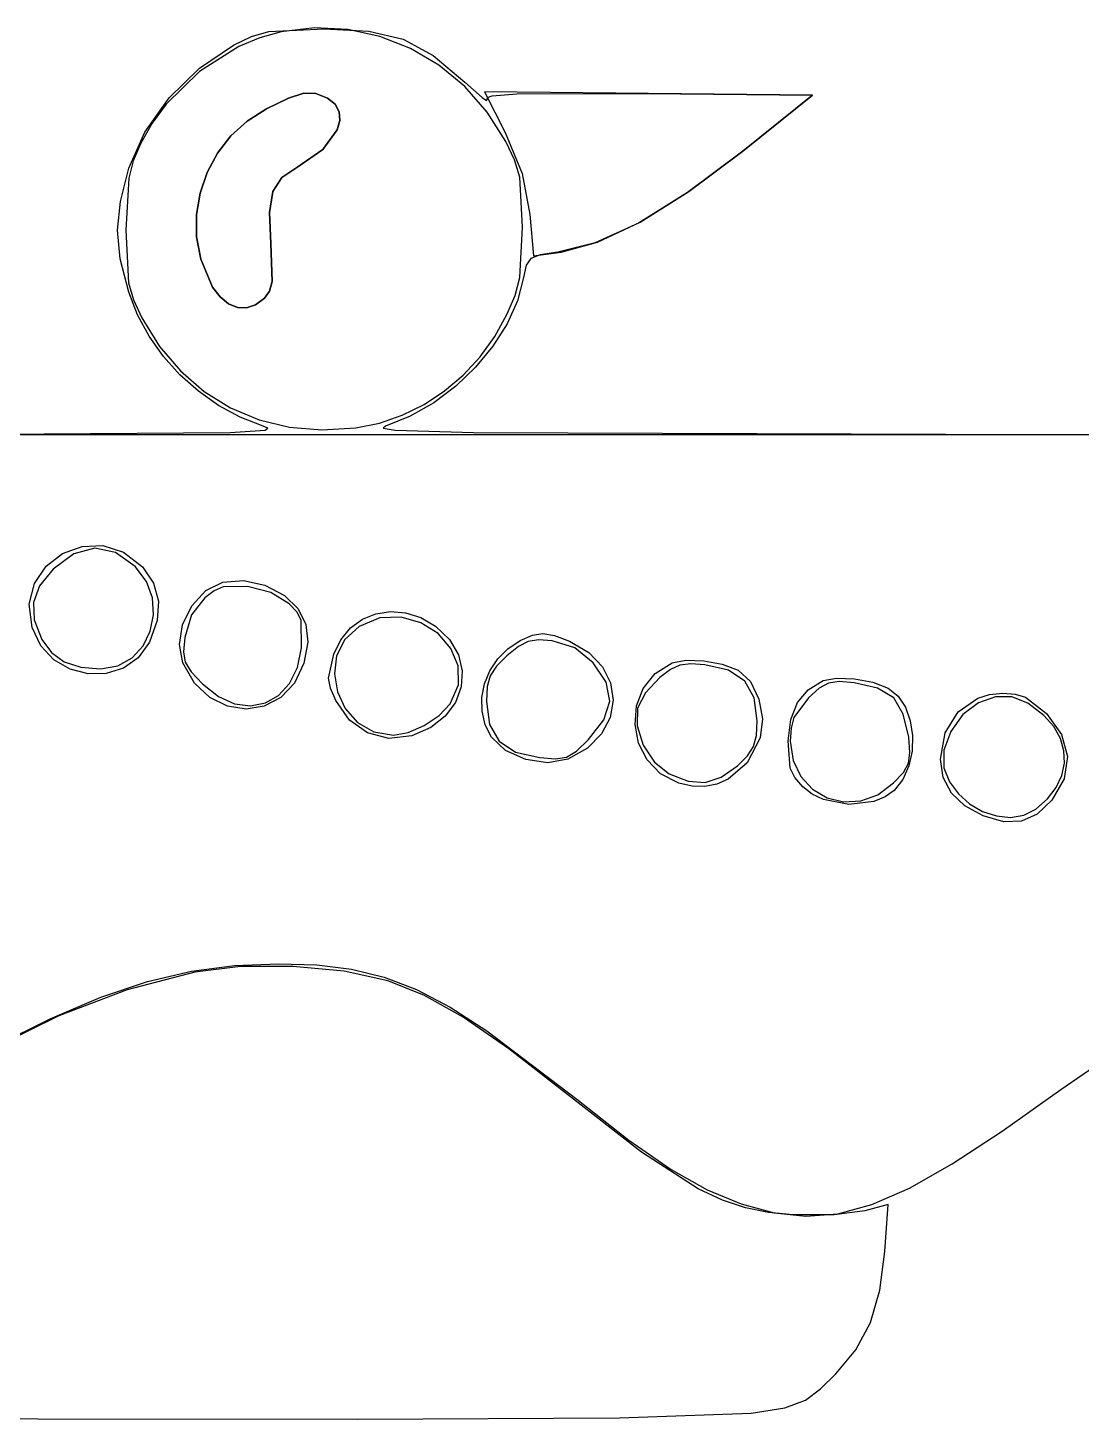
# Model space of a CAD drawing. Extents: x 36 to 317, y 11 to 342.
# Drawn here: x 155.6 to 217.4, y 11.4 to 93 of the extents above; entities that cross this region are included whole.
import ezdxf

# ---------------------------------------------------------------- set-up
doc = ezdxf.new("R2010")
doc.units = 0

msp = doc.modelspace()

# ---------------------------------------------------------------- linework, layer by layer
at = {"layer": 'Layer 1'}
for p, q in [((167.713483, 92.008533), (168.77884, 92.513033)), ((169.252945, 92.431346), (168.022159, 91.917918)), ((168.77884, 92.513033), (169.796373, 92.799152)), ((170.51313, 92.783233), (169.252945, 92.431346)), ((169.796373, 92.799152), (173.037609, 92.956094)), ((172.472377, 93.022226), (170.51313, 92.783233)), ((174.412749, 92.929085), (172.472377, 93.022226)), ((173.037609, 92.956094), (175.655216, 92.828559)), ((176.299161, 92.520923), (174.412749, 92.929085)), ((175.655216, 92.828559), (177.665571, 92.355446)), ((178.096534, 91.814857), (176.299161, 92.520923)), ((177.665571, 92.355446), (179.425167, 91.401782)), ((168.022159, 91.917918), (165.721655, 90.464203)), ((165.721782, 90.664024), (167.713483, 92.008533)), ((179.769783, 90.828002), (178.096534, 91.814857)), ((163.944359, 88.904483), (165.721782, 90.664024)), ((179.425167, 91.401782), (181.290498, 89.832598)), ((181.283828, 89.577473), (179.769783, 90.828002)), ((165.721655, 90.464203), (163.75737, 88.53761)), ((181.290498, 89.832598), (182.311569, 88.931074)), ((170.933718, 88.895983), (171.832696, 89.186749)), ((171.832696, 89.186749), (170.933718, 88.895983)), ((171.832696, 89.186749), (172.535617, 89.172583)), ((172.535617, 89.172583), (171.832696, 89.186749)), ((172.535617, 89.172583), (173.237281, 88.887153)), ((173.237281, 88.887153), (172.535617, 89.172583)), ((182.603585, 88.080385), (181.283828, 89.577473)), ((192.065396, 89.169728), (182.445493, 89.263214)), ((182.445493, 89.263214), (183.661871, 86.876671)), ((182.619809, 88.937576), (182.890831, 89.033054)), ((182.890831, 89.033054), (184.329151, 89.155132)), ((184.329151, 89.155132), (192.011421, 89.169728)), ((192.011421, 89.169728), (201.685299, 89.075889)), ((201.685299, 89.075889), (192.065396, 89.169728)), ((201.685299, 89.075889), (197.592016, 85.790467)), ((197.592016, 85.790467), (201.685299, 89.075889)), ((162.518238, 86.891273), (163.944359, 88.904483)), ((163.75737, 88.53761), (162.946858, 87.433087)), ((168.522918, 87.551518), (169.643885, 88.266616)), ((169.643885, 88.266616), (168.522918, 87.551518)), ((169.643885, 88.266616), (170.933718, 88.895983)), ((170.933718, 88.895983), (169.643885, 88.266616)), ((173.237281, 88.887153), (173.680475, 88.537573)), ((173.680475, 88.537573), (173.237281, 88.887153)), ((173.680475, 88.537573), (173.913226, 88.095728)), ((173.913226, 88.095728), (173.680475, 88.537573)), ((182.311569, 88.931074), (182.564715, 88.758951)), ((182.564715, 88.758951), (182.589426, 88.81695)), ((182.589426, 88.81695), (182.619809, 88.937576)), ((162.946858, 87.433087), (162.275058, 86.253665)), ((167.562202, 86.674457), (168.522918, 87.551518)), ((168.522918, 87.551518), (167.562202, 86.674457)), ((173.946051, 87.585737), (173.789467, 87.031717)), ((173.789467, 87.031717), (173.946051, 87.585737)), ((173.913226, 88.095728), (173.946051, 87.585737)), ((173.946051, 87.585737), (173.913226, 88.095728)), ((183.693974, 86.353854), (182.603585, 88.080385)), ((161.580438, 84.785756), (162.518238, 86.891273)), ((166.772895, 85.660963), (167.562202, 86.674457)), ((167.562202, 86.674457), (166.772895, 85.660963)), ((173.789467, 87.031717), (172.950142, 85.888066)), ((172.950142, 85.888066), (173.789467, 87.031717)), ((183.661871, 86.876671), (184.651855, 84.481837)), ((162.275058, 86.253665), (161.828639, 85.222974)), ((172.950142, 85.888066), (171.479389, 84.857722)), ((171.479389, 84.857722), (172.950142, 85.888066)), ((184.209135, 85.268444), (183.693974, 86.353854)), ((197.592016, 85.790467), (194.349639, 83.359127)), ((194.422653, 83.414408), (197.592016, 85.790467)), ((161.828639, 85.222974), (161.564122, 84.200982)), ((166.166155, 84.536562), (166.772895, 85.660963)), ((166.772895, 85.660963), (166.166155, 84.536562)), ((184.505849, 84.26532), (184.209135, 85.268444)), ((161.075839, 82.830103), (161.580438, 84.785756)), ((161.564122, 84.200982), (161.402991, 81.138384)), ((165.753139, 83.326784), (166.166155, 84.536562)), ((166.166155, 84.536562), (165.753139, 83.326784)), ((170.541964, 84.229061), (170.017256, 83.410363)), ((170.017256, 83.410363), (170.541964, 84.229061)), ((171.479389, 84.857722), (170.541964, 84.229061)), ((170.541964, 84.229061), (171.479389, 84.857722)), ((184.676108, 81.314773), (184.505849, 84.26532)), ((184.651855, 84.481837), (185.098383, 82.067954)), ((165.545007, 82.057156), (165.753139, 83.326784)), ((165.753139, 83.326784), (165.545007, 82.057156)), ((170.017256, 83.410363), (169.831414, 82.189629)), ((169.831414, 82.189629), (170.017256, 83.410363)), ((194.349639, 83.359127), (191.470833, 81.564143)), ((191.569963, 81.622748), (194.422653, 83.414408)), ((160.907029, 81.14125), (161.075839, 82.830103)), ((165.552915, 80.753206), (165.545007, 82.057156)), ((165.545007, 82.057156), (165.552915, 80.753206)), ((169.831414, 82.189629), (169.910585, 80.354864)), ((169.910585, 80.354864), (169.831414, 82.189629)), ((185.098383, 82.067954), (185.318164, 79.646486)), ((161.073777, 79.45458), (160.907029, 81.14125)), ((161.402991, 81.138384), (161.559183, 78.053914)), ((184.511625, 78.364094), (184.676108, 81.314773)), ((191.470833, 81.564143), (188.941078, 80.397479)), ((189.065003, 80.432751), (191.569963, 81.622748)), ((165.788021, 79.440463), (165.552915, 80.753206)), ((165.552915, 80.753206), (165.788021, 79.440463)), ((169.910585, 80.354864), (169.97748, 78.126013)), ((169.97748, 78.126013), (169.910585, 80.354864)), ((188.941078, 80.397479), (186.745857, 79.851097)), ((186.938826, 79.86168), (189.065003, 80.432751)), ((161.575852, 77.505476), (161.073777, 79.45458)), ((166.477724, 77.806495), (165.788021, 79.440463)), ((165.788021, 79.440463), (166.477724, 77.806495)), ((185.150506, 79.492939), (184.877467, 79.086815)), ((185.715778, 79.705256), (185.150506, 79.492939)), ((185.318164, 79.646486), (186.938826, 79.86168)), ((186.745857, 79.851097), (185.715778, 79.705256)), ((184.877467, 79.086815), (184.724086, 78.359552)), ((161.559183, 78.053914), (161.842331, 77.054984)), ((166.924721, 77.230129), (166.477724, 77.806495)), ((166.477724, 77.806495), (166.924721, 77.230129)), ((169.97748, 78.126013), (169.827191, 77.558481)), ((169.827191, 77.558481), (169.97748, 78.126013)), ((184.232401, 77.314519), (184.511625, 78.364094)), ((184.724086, 78.359552), (184.368082, 76.997583)), ((162.083939, 76.183144), (161.575852, 77.505476)), ((161.842331, 77.054984), (162.337147, 76.006875)), ((167.41812, 76.827437), (166.924721, 77.230129)), ((166.924721, 77.230129), (167.41812, 76.827437)), ((167.941648, 76.608366), (167.41812, 76.827437)), ((167.41812, 76.827437), (167.941648, 76.608366)), ((169.53029, 77.152345), (169.014005, 76.760873)), ((169.014005, 76.760873), (169.53029, 77.152345)), ((169.827191, 77.558481), (169.53029, 77.152345)), ((169.53029, 77.152345), (169.827191, 77.558481)), ((183.759238, 76.199492), (184.232401, 77.314519)), ((184.368082, 76.997583), (183.76141, 75.645785)), ((162.763865, 74.922331), (162.083939, 76.183144)), ((162.337147, 76.006875), (163.378405, 74.327671)), ((168.479034, 76.582862), (167.941648, 76.608366)), ((167.941648, 76.608366), (168.479034, 76.582862)), ((169.014005, 76.760873), (168.479034, 76.582862)), ((168.479034, 76.582862), (169.014005, 76.760873)), ((183.041688, 74.900211), (183.759238, 76.199492)), ((183.76141, 75.645785), (182.935679, 74.338139)), ((163.597696, 73.740935), (162.763865, 74.922331)), ((163.378405, 74.327671), (164.602433, 72.881146)), ((182.935679, 74.338139), (181.922499, 73.108628)), ((182.180138, 73.710268), (183.041688, 74.900211)), ((164.567497, 72.656851), (163.597696, 73.740935)), ((181.190761, 72.641803), (182.180138, 73.710268)), ((164.602433, 72.881146), (165.993298, 71.675484)), ((181.922499, 73.108628), (180.75348, 71.991234)), ((165.655337, 71.687977), (164.567497, 72.656851)), ((180.75348, 71.991234), (179.46023, 71.019939)), ((180.089729, 71.706952), (181.190761, 72.641803)), ((166.843279, 70.85221), (165.655337, 71.687977)), ((165.993298, 71.675484), (167.535066, 70.718865)), ((178.893217, 70.917854), (180.089729, 71.706952)), ((168.113392, 70.167445), (166.843279, 70.85221)), ((167.535066, 70.718865), (169.211805, 70.019471)), ((176.278437, 69.825466), (177.617395, 70.286646)), ((178.07436, 70.228727), (176.627478, 69.65158)), ((177.617395, 70.286646), (178.893217, 70.917854)), ((179.46023, 71.019939), (178.07436, 70.228727)), ((167.528407, 69.269741), (169.579365, 69.412986)), ((169.44774, 69.65158), (168.113392, 70.167445)), ((169.211805, 70.019471), (171.007581, 69.585483)), ((169.733986, 69.518774), (169.44774, 69.65158)), ((169.579365, 69.412986), (169.733986, 69.518774)), ((171.007581, 69.585483), (172.906462, 69.425083)), ((172.906462, 69.425083), (174.892516, 69.546452)), ((174.892516, 69.546452), (176.278437, 69.825466)), ((176.627478, 69.65158), (176.503851, 69.520786)), ((176.503851, 69.520786), (177.191895, 69.415913)), ((177.191895, 69.415913), (181.797131, 69.272255)), ((189.967072, 69.143932), (136.154316, 69.143932)), ((153.525811, 69.167568), (167.528407, 69.269741)), ((181.797131, 69.272255), (209.483104, 69.167568)), ((243.780181, 69.143932), (189.967072, 69.143932)), ((209.483104, 69.167568), (243.811579, 69.143932)), ((156.727614, 61.424383), (157.689297, 62.165454)), ((158.346009, 62.152186), (157.127321, 61.241705)), ((157.689297, 62.165454), (158.831293, 62.586246)), ((159.580143, 62.484586), (158.346009, 62.152186)), ((158.831293, 62.586246), (160.056294, 62.633017)), ((160.794101, 62.237614), (159.580143, 62.484586)), ((160.056294, 62.633017), (161.266991, 62.252022)), ((161.952266, 61.40998), (160.794101, 62.237614)), ((161.266991, 62.252022), (162.366074, 61.389519)), ((156.043554, 60.416778), (156.727614, 61.424383)), ((162.604049, 60.532618), (161.952266, 61.40998)), ((162.366074, 61.389519), (163.019833, 60.423635)), ((157.127321, 61.241705), (156.33894, 60.266819)), ((162.95377, 59.563226), (162.604049, 60.532618)), ((166.095644, 59.999926), (167.09535, 60.479478)), ((167.09535, 60.479478), (168.29495, 60.582495)), ((168.29495, 60.582495), (169.54945, 60.318468)), ((155.734425, 59.196381), (156.043554, 60.416778)), ((156.33894, 60.266819), (155.974884, 59.302616)), ((163.019833, 60.423635), (163.306184, 59.375068)), ((165.262029, 59.092036), (166.095644, 59.999926)), ((166.574435, 59.980264), (166.024735, 59.568832)), ((167.103927, 60.208109), (166.574435, 59.980264)), ((168.537926, 60.227468), (167.103927, 60.208109)), ((169.908248, 59.876233), (168.537926, 60.227468)), ((169.54945, 60.318468), (170.71386, 59.69689)), ((170.97668, 59.218876), (169.908248, 59.876233)), ((170.71386, 59.69689), (171.512539, 58.91628)), ((155.897537, 57.816936), (155.734425, 59.196381)), ((155.974884, 59.302616), (156.02371, 58.276699)), ((163.023048, 58.56578), (162.95377, 59.563226)), ((163.306184, 59.375068), (163.22655, 58.229003)), ((164.728982, 57.989048), (165.262029, 59.092036)), ((166.024735, 59.568832), (165.242009, 58.577569)), ((171.440655, 58.72244), (170.97668, 59.218876)), ((171.512539, 58.91628), (171.963224, 58.011052)), ((156.02371, 58.276699), (156.473976, 57.116672)), ((163.22655, 58.229003), (162.782353, 56.970622)), ((162.833505, 57.604255), (163.023048, 58.56578)), ((164.540686, 56.829637), (164.728982, 57.989048)), ((165.242009, 58.577569), (164.856687, 57.246847)), ((171.688365, 58.227922), (171.440655, 58.72244)), ((171.705519, 56.641127), (171.688365, 58.227922)), ((171.963224, 58.011052), (172.072067, 56.959641)), ((174.58416, 57.797219), (175.278304, 58.307731)), ((176.309298, 58.386637), (175.085133, 57.890314)), ((175.278304, 58.307731), (176.067487, 58.632691)), ((176.067487, 58.632691), (176.921179, 58.763629)), ((177.546387, 58.432423), (176.309298, 58.386637)), ((176.921179, 58.763629), (177.808849, 58.692073)), ((178.710402, 58.100881), (177.546387, 58.432423)), ((177.808849, 58.692073), (178.699967, 58.409554)), ((178.699967, 58.409554), (179.564002, 57.9076)), ((179.715344, 57.465216), (178.710402, 58.100881)), ((156.411003, 56.746717), (155.897537, 57.816936)), ((162.406764, 56.742627), (162.833505, 57.604255)), ((164.856687, 57.246847), (164.783965, 56.407312)), ((174.015586, 57.109626), (174.58416, 57.797219)), ((175.085133, 57.890314), (174.241902, 57.117924)), ((179.564002, 57.9076), (180.391852, 57.119602)), ((180.475215, 56.598636), (179.715344, 57.465216)), ((184.536761, 57.055994), (185.250916, 57.368693)), ((185.250916, 57.368693), (185.867439, 57.468435)), ((185.867439, 57.468435), (186.540584, 57.353402)), ((186.540584, 57.353402), (187.424601, 57.021774)), ((157.182492, 55.932545), (156.411003, 56.746717)), ((156.473976, 57.116672), (157.027876, 56.352356)), ((157.027876, 56.352356), (157.784679, 55.81201)), ((161.764445, 56.044871), (162.406764, 56.742627)), ((162.782353, 56.970622), (162.130559, 56.043715)), ((164.741329, 55.752479), (164.540686, 56.829637)), ((164.783965, 56.407312), (164.8861, 55.796841)), ((171.462311, 55.474557), (171.705519, 56.641127)), ((172.072067, 56.959641), (171.845219, 55.740485)), ((173.603112, 56.253424), (174.015586, 57.109626)), ((174.241902, 57.117924), (173.767154, 56.160825)), ((180.391852, 57.119602), (180.91286, 56.228735)), ((180.904018, 55.574348), (180.475215, 56.598636)), ((183.216495, 55.97748), (183.812183, 56.579429)), ((184.434042, 56.712063), (183.759238, 56.159938)), ((183.812183, 56.579429), (184.536761, 57.055994)), ((184.999738, 57.008766), (184.434042, 56.712063)), ((185.606643, 57.099689), (184.999738, 57.008766)), ((186.405073, 57.034474), (185.606643, 57.099689)), ((187.741352, 56.630279), (186.405073, 57.034474)), ((187.424601, 57.021774), (188.556422, 56.363579)), ((188.824424, 55.754596), (187.741352, 56.630279)), ((188.556422, 56.363579), (189.360019, 55.5262)), ((158.132583, 55.384171), (157.182492, 55.932545)), ((157.784679, 55.81201), (158.747526, 55.494047)), ((159.919559, 55.396879), (160.928169, 55.574964)), ((160.928169, 55.574964), (161.764445, 56.044871)), ((162.130559, 56.043715), (161.260264, 55.431368)), ((165.431518, 54.567961), (164.741329, 55.752479)), ((164.8861, 55.796841), (165.23476, 55.228042)), ((171.845219, 55.740485), (171.291158, 54.558039)), ((173.293461, 54.852278), (173.603112, 56.253424)), ((173.767154, 56.160825), (173.632991, 55.107691)), ((180.915755, 54.465559), (180.904018, 55.574348)), ((180.91286, 56.228735), (181.13755, 55.284099)), ((182.75853, 55.27971), (183.216495, 55.97748)), ((183.138283, 55.548364), (182.775164, 54.995329)), ((183.759238, 56.159938), (183.138283, 55.548364)), ((189.584523, 54.61967), (188.824424, 55.754596)), ((192.449966, 55.122086), (193.459222, 55.756712)), ((193.904472, 55.611897), (193.344233, 55.35804)), ((193.459222, 55.756712), (194.262409, 55.911461)), ((194.537802, 55.693245), (193.904472, 55.611897)), ((194.262409, 55.911461), (195.308749, 55.87604)), ((195.374101, 55.638532), (194.537802, 55.693245)), ((195.308749, 55.87604), (196.394114, 55.673269)), ((196.758099, 55.312581), (195.374101, 55.638532)), ((196.394114, 55.673269), (197.31438, 55.325971)), ((159.181856, 55.111349), (158.132583, 55.384171)), ((158.747526, 55.494047), (159.919559, 55.396879)), ((160.25089, 55.123831), (159.181856, 55.111349)), ((161.260264, 55.431368), (160.25089, 55.123831)), ((165.23476, 55.228042), (165.901616, 54.513523)), ((171.000818, 54.535797), (171.462311, 55.474557)), ((173.410628, 54.272719), (173.293461, 54.852278)), ((173.632991, 55.107691), (173.811516, 54.047194)), ((181.13755, 55.284099), (181.076449, 54.334797)), ((182.447124, 54.515684), (182.75853, 55.27971)), ((182.775164, 54.995329), (182.604926, 54.355644)), ((189.360019, 55.5262), (189.836177, 54.5696)), ((191.752245, 54.251513), (192.449966, 55.122086)), ((192.727208, 54.895229), (191.891344, 53.987884)), ((193.344233, 55.35804), (192.727208, 54.895229)), ((197.710594, 54.676374), (196.758099, 55.312581)), ((197.31438, 55.325971), (198.03801, 54.650775)), ((202.318183, 54.710726), (203.102149, 54.858088)), ((203.102149, 54.858088), (204.140149, 54.817)), ((204.140149, 54.817), (205.221077, 54.612003)), ((166.330142, 53.721183), (165.431518, 54.567961)), ((165.901616, 54.513523), (166.827664, 53.775571)), ((170.361284, 53.839603), (171.000818, 54.535797)), ((171.291158, 54.558039), (170.489769, 53.714128)), ((173.718823, 53.546911), (173.410628, 54.272719)), ((173.811516, 54.047194), (174.274832, 53.068007)), ((180.424428, 53.345475), (180.915755, 54.465559)), ((181.076449, 54.334797), (180.740083, 53.429927)), ((182.291112, 53.714962), (182.447124, 54.515684)), ((182.604926, 54.355644), (182.562615, 53.484117)), ((189.793462, 53.510972), (189.584523, 54.61967)), ((189.836177, 54.5696), (189.985681, 53.553746)), ((191.361482, 53.227309), (191.752245, 54.251513)), ((191.891344, 53.987884), (191.414521, 53.096414)), ((198.260723, 53.698655), (197.710594, 54.676374)), ((198.03801, 54.650775), (198.541209, 53.628579)), ((200.796166, 53.42291), (201.428008, 54.174702)), ((201.428008, 54.174702), (202.318183, 54.710726)), ((202.076354, 54.262053), (201.453171, 53.692961)), ((202.615928, 54.562162), (202.076354, 54.262053)), ((203.24546, 54.651068), (202.615928, 54.562162)), ((204.138517, 54.586548), (203.24546, 54.651068)), ((205.494817, 54.258376), (204.138517, 54.586548)), ((205.221077, 54.612003), (206.13383, 54.267637)), ((206.453447, 53.700017), (205.494817, 54.258376)), ((206.13383, 54.267637), (206.710518, 53.805086)), ((212.078937, 53.889316), (212.848606, 53.966717)), ((212.848606, 53.966717), (213.569657, 53.91719)), ((213.569657, 53.91719), (214.174655, 53.730841)), ((167.361239, 53.212279), (166.330142, 53.721183)), ((166.827664, 53.775571), (167.776901, 53.353958)), ((168.448849, 53.04138), (167.361239, 53.212279)), ((167.776901, 53.353958), (168.70908, 53.233929)), ((169.517013, 53.208619), (168.448849, 53.04138)), ((168.70908, 53.233929), (169.583956, 53.400729)), ((170.489769, 53.714128), (169.517013, 53.208619)), ((169.583956, 53.400729), (170.361284, 53.839603)), ((174.517711, 52.392688), (173.718823, 53.546911)), ((179.773811, 52.663957), (180.424428, 53.345475)), ((180.740083, 53.429927), (180.138975, 52.618592)), ((182.299327, 52.90711), (182.291112, 53.714962)), ((182.562615, 53.484117), (182.739947, 52.124692)), ((189.449354, 52.397577), (189.793462, 53.510972)), ((189.985681, 53.553746), (189.809319, 52.538603)), ((191.273101, 52.131786), (191.361482, 53.227309)), ((191.414521, 53.096414), (191.395752, 52.046475)), ((198.437625, 52.348171), (198.260723, 53.698655)), ((198.541209, 53.628579), (198.757666, 52.461127)), ((200.40966, 52.433257), (200.796166, 53.42291)), ((201.453171, 53.692961), (200.595524, 52.53876)), ((207.011806, 52.741387), (206.453447, 53.700017)), ((206.710518, 53.805086), (207.141193, 53.14884)), ((207.141193, 53.14884), (207.422651, 52.354605)), ((210.222615, 52.873061), (211.377687, 53.673806)), ((211.427264, 53.413561), (210.503189, 52.710855)), ((211.377687, 53.673806), (212.078937, 53.889316)), ((212.428674, 53.755678), (211.427264, 53.413561)), ((213.387519, 53.747818), (212.428674, 53.755678)), ((214.325793, 53.38568), (213.387519, 53.747818)), ((214.174655, 53.730841), (215.406247, 52.775033)), ((215.265488, 52.664966), (214.325793, 53.38568)), ((174.274832, 53.068007), (174.995042, 52.258803)), ((175.586077, 51.635472), (174.517711, 52.392688)), ((178.902499, 52.075077), (179.773811, 52.663957)), ((180.138975, 52.618592), (179.283652, 51.949893)), ((182.480604, 52.121689), (182.299327, 52.90711)), ((188.550316, 51.248562), (189.449354, 52.397577)), ((189.809319, 52.538603), (189.307874, 51.584137)), ((198.395661, 51.482179), (198.437625, 52.348171)), ((198.757666, 52.461127), (198.62107, 51.350162)), ((200.25549, 51.183651), (200.40966, 52.433257)), ((200.595524, 52.53876), (200.425909, 51.919921)), ((207.339978, 51.385087), (207.011806, 52.741387)), ((207.422651, 52.354605), (207.551689, 51.478089)), ((209.467725, 51.653678), (210.222615, 52.873061)), ((210.503189, 52.710855), (209.794651, 51.722035)), ((215.838711, 52.006655), (215.265488, 52.664966)), ((215.406247, 52.775033), (216.294569, 51.555408)), ((174.995042, 52.258803), (175.944249, 51.708253)), ((176.837271, 51.31548), (175.586077, 51.635472)), ((175.944249, 51.708253), (177.094556, 51.505032)), ((178.18464, 51.472929), (176.837271, 51.31548)), ((177.094556, 51.505032), (177.959683, 51.661285)), ((177.959683, 51.661285), (178.902499, 52.075077)), ((179.283652, 51.949893), (178.18464, 51.472929)), ((182.843779, 51.388262), (182.480604, 52.121689)), ((182.739947, 52.124692), (183.295996, 51.147359)), ((189.307874, 51.584137), (188.482132, 50.750312)), ((191.482525, 51.047261), (191.273101, 52.131786)), ((191.395752, 52.046475), (191.759405, 50.929695)), ((198.229706, 50.845778), (198.395661, 51.482179)), ((200.425909, 51.919921), (200.377904, 51.152254)), ((207.551689, 51.478089), (207.525102, 50.574998)), ((209.197354, 50.104856), (209.467725, 51.653678)), ((209.794651, 51.722035), (209.395213, 50.623478)), ((216.228197, 51.308165), (215.838711, 52.006655)), ((216.294569, 51.555408), (216.646747, 50.253861)), ((183.681428, 50.601275), (182.843779, 51.388262)), ((183.295996, 51.147359), (184.266847, 50.514051)), ((188.482132, 50.750312), (187.332879, 50.097095)), ((187.829177, 50.57549), (188.550316, 51.248562)), ((191.985178, 50.056046), (191.482525, 51.047261)), ((191.759405, 50.929695), (192.416283, 49.930986)), ((198.62107, 51.350162), (197.852813, 49.891194)), ((197.879668, 50.301585), (198.229706, 50.845778)), ((200.38346, 49.564841), (200.25549, 51.183651)), ((200.377904, 51.152254), (200.543697, 50.018561)), ((207.404498, 50.49203), (207.339978, 51.385087)), ((216.435353, 50.585507), (216.228197, 51.308165)), ((184.863698, 50.079236), (183.681428, 50.601275)), ((184.266847, 50.514051), (185.688581, 50.186701)), ((186.158283, 49.888917), (184.863698, 50.079236)), ((185.688581, 50.186701), (186.603196, 50.120593)), ((187.332879, 50.097095), (186.158283, 49.888917)), ((186.603196, 50.120593), (187.248433, 50.224845)), ((187.248433, 50.224845), (187.829177, 50.57549)), ((192.776483, 49.240457), (191.985178, 50.056046)), ((192.416283, 49.930986), (193.277188, 49.235258)), ((197.852813, 49.891194), (196.730312, 48.920316)), ((197.285452, 49.712214), (197.879668, 50.301585)), ((200.543697, 50.018561), (201.000519, 49.07201)), ((207.015483, 49.322924), (207.315592, 49.862498)), ((207.315592, 49.862498), (207.404498, 50.49203)), ((207.525102, 50.574998), (207.339686, 49.701041)), ((209.357642, 49.030289), (209.197354, 50.104856)), ((209.395213, 50.623478), (209.398437, 49.591564)), ((216.308292, 49.131732), (216.461582, 49.854692)), ((216.461582, 49.854692), (216.435353, 50.585507)), ((216.646747, 50.253861), (216.458313, 48.941664)), ((193.851864, 48.682808), (192.776483, 49.240457)), ((193.277188, 49.235258), (194.385881, 48.803816)), ((195.386889, 48.735151), (196.335112, 49.035779)), ((196.335112, 49.035779), (197.285452, 49.712214)), ((200.656632, 49.021078), (200.38346, 49.564841)), ((201.124735, 48.482077), (200.656632, 49.021078)), ((201.000519, 49.07201), (201.687537, 48.337193)), ((206.446391, 48.699741), (207.015483, 49.322924)), ((207.339686, 49.701041), (206.992237, 48.911924)), ((209.833545, 48.109676), (209.357642, 49.030289)), ((209.398437, 49.591564), (209.726027, 48.769704)), ((215.976887, 48.432639), (216.308292, 49.131732)), ((194.617118, 48.510406), (193.851864, 48.682808)), ((194.385881, 48.803816), (195.386889, 48.735151)), ((195.360888, 48.497522), (194.617118, 48.510406)), ((196.069758, 48.636659), (195.360888, 48.497522)), ((196.730312, 48.920316), (196.069758, 48.636659)), ((201.673629, 48.052835), (201.124735, 48.482077)), ((201.687537, 48.337193), (202.543917, 47.838698)), ((205.520897, 48.007048), (206.446391, 48.699741)), ((206.479552, 48.263355), (205.939108, 47.878606)), ((206.992237, 48.911924), (206.479552, 48.263355)), ((209.726027, 48.769704), (210.242475, 48.055673)), ((215.468774, 47.773423), (215.976887, 48.432639)), ((216.458313, 48.941664), (215.724805, 47.690091)), ((202.328188, 47.735511), (201.673629, 48.052835)), ((203.811801, 47.442441), (202.328188, 47.735511)), ((202.543917, 47.838698), (203.508826, 47.601116)), ((203.508826, 47.601116), (204.52143, 47.649036)), ((205.290586, 47.614508), (203.811801, 47.442441)), ((204.52143, 47.649036), (205.520897, 48.007048)), ((205.939108, 47.878606), (205.290586, 47.614508)), ((210.617622, 47.352774), (209.833545, 48.109676)), ((210.242475, 48.055673), (210.90275, 47.469726)), ((210.90275, 47.469726), (211.661817, 47.032116)), ((214.785358, 47.170096), (215.468774, 47.773423)), ((215.724805, 47.690091), (214.859375, 46.875157)), ((211.702431, 46.76934), (210.617622, 47.352774)), ((211.661817, 47.032116), (212.474644, 46.763094)), ((212.905602, 46.427978), (211.702431, 46.76934)), ((212.474644, 46.763094), (213.296199, 46.682915)), ((213.296199, 46.682915), (214.081448, 46.811831)), ((214.859375, 46.875157), (213.938779, 46.458851)), ((214.081448, 46.811831), (214.785358, 47.170096)), ((213.938779, 46.458851), (212.905602, 46.427978)), ((165.452882, 37.594995), (161.481677, 36.551809)), ((162.661913, 37.044458), (165.247582, 37.654328)), ((165.247582, 37.654328), (167.778507, 37.992637)), ((168.134546, 37.925449), (165.452882, 37.594995)), ((167.778507, 37.992637), (170.348735, 38.095235)), ((171.187818, 37.938072), (168.134546, 37.925449)), ((170.348735, 38.095235), (172.598155, 38.021098)), ((174.202195, 37.651451), (171.187818, 37.938072)), ((172.598155, 38.021098), (174.631129, 37.774394)), ((176.767178, 37.084173), (174.202195, 37.651451)), ((174.631129, 37.774394), (176.547058, 37.309955)), ((159.927452, 36.127174), (162.661913, 37.044458)), ((176.547058, 37.309955), (178.445343, 36.582611)), ((178.88518, 36.238636), (176.767178, 37.084173)), ((156.950154, 34.866627), (159.927452, 36.127174)), ((161.481677, 36.551809), (157.471677, 35.026683)), ((178.445343, 36.582611), (180.425384, 35.547192)), ((181.187398, 34.95088), (178.88518, 36.238636)), ((180.425384, 35.547192), (182.586582, 34.15853)), ((157.471677, 35.026683), (153.05693, 32.859282)), ((153.635971, 33.226964), (156.950154, 34.866627)), ((183.871543, 33.096321), (181.187398, 34.95088)), ((182.586582, 34.15853), (187.850052, 30.140796)), ((187.135323, 30.550372), (183.871543, 33.096321)), ((216.252914, 30.710886), (218.86922, 32.506126)), ((191.646538, 27.0413), (187.135323, 30.550372)), ((212.814377, 28.259063), (216.252914, 30.710886)), ((187.850052, 30.140796), (190.918355, 27.738687)), ((209.88537, 26.338759), (212.814377, 28.259063)), ((190.918355, 27.738687), (193.389328, 26.017351)), ((194.982341, 24.890137), (191.646538, 27.0413)), ((207.36741, 24.914789), (209.88537, 26.338759)), ((193.389328, 26.017351), (195.502253, 24.824652)), ((196.399343, 24.22201), (194.982341, 24.890137)), ((195.502253, 24.824652), (197.496413, 24.008456)), ((205.162015, 23.951968), (207.36741, 24.914789)), ((197.750347, 23.771246), (196.399343, 24.22201)), ((197.496413, 24.008456), (199.436382, 23.478539)), ((199.111307, 23.497142), (197.750347, 23.771246)), ((203.1707, 23.415109), (205.162015, 23.951968)), ((206.12113, 23.958715), (204.752704, 23.580889)), ((205.931688, 21.196463), (206.12113, 23.958715)), ((200.558174, 23.358992), (199.111307, 23.497142)), ((199.436382, 23.478539), (201.294983, 23.269028)), ((202.95627, 23.359874), (200.558174, 23.358992)), ((201.294983, 23.269028), (203.1707, 23.415109)), ((204.752704, 23.580889), (202.95627, 23.359874)), ((205.639257, 18.934704), (205.931688, 21.196463)), ((205.080523, 17.0343), (205.639257, 18.934704)), ((204.226117, 15.422424), (205.080523, 17.0343)), ((203.04667, 14.02625), (204.226117, 15.422424)), ((202.146125, 13.137283), (203.04667, 14.02625)), ((201.280299, 12.481149), (202.146125, 13.137283)), ((200.059253, 12.020839), (201.280299, 12.481149)), ((151.444575, 11.478195), (156.243436, 11.375697)), ((174.977888, 11.361365), (190.365414, 11.444775)), ((190.365414, 11.444775), (198.093049, 11.719347)), ((198.093049, 11.719347), (200.059253, 12.020839)), ((156.243436, 11.375697), (174.977888, 11.361365))]:
    msp.add_line(p, q, dxfattribs=at)

doc.saveas('drawing.dxf')
